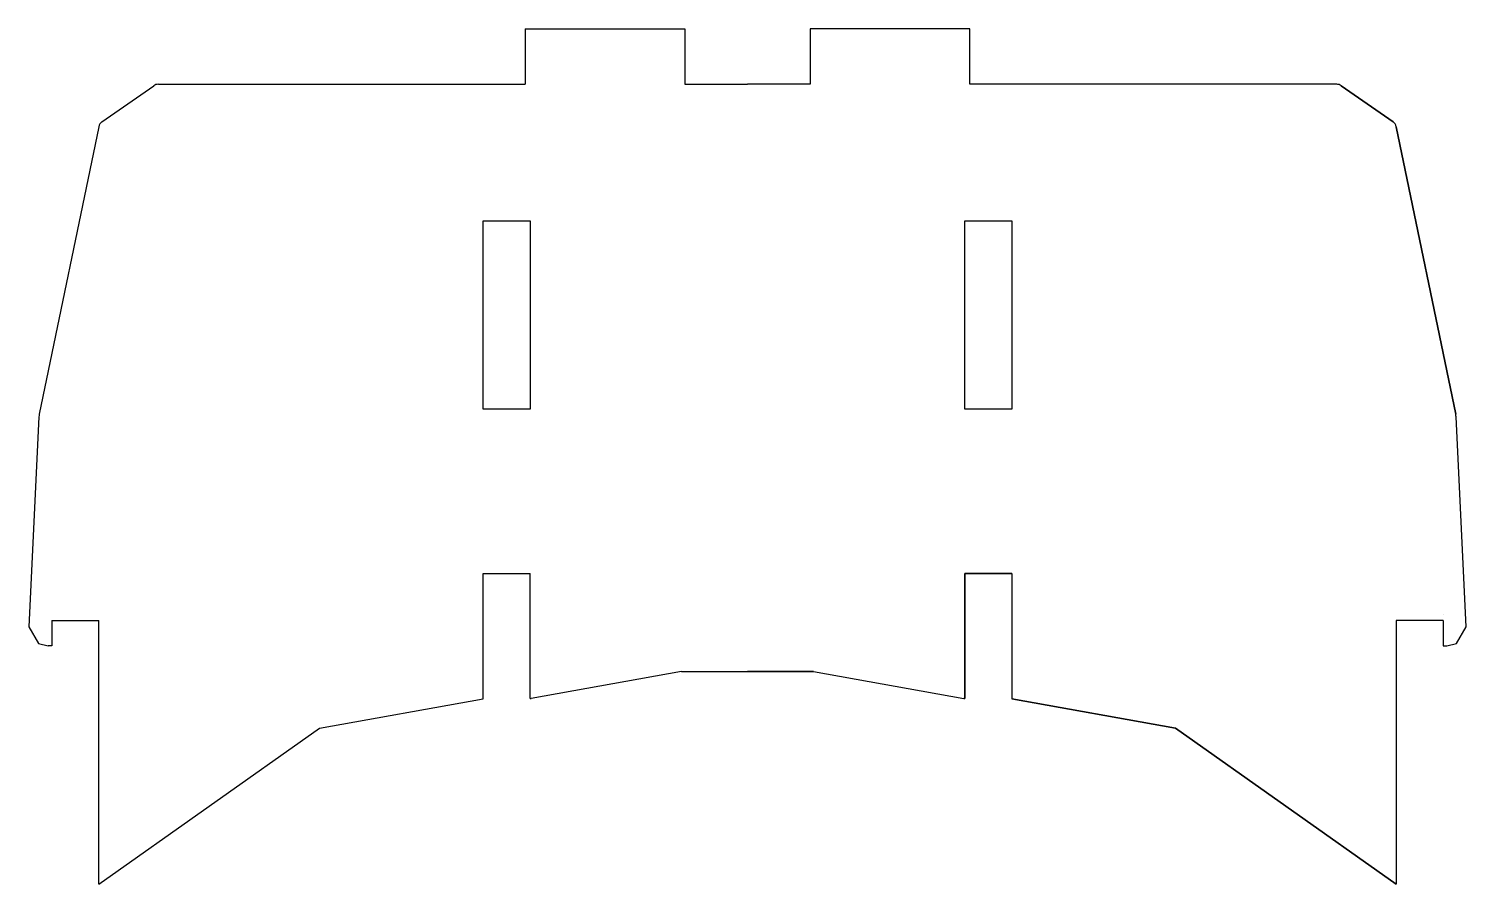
# Model space of a CAD drawing. Header units: millimetres. Extents: x -39.5 to 52.2, y -55.7 to -1.2.
import ezdxf

# ---------------------------------------------------------------- set-up
doc = ezdxf.new("R2010")
doc.units = ezdxf.units.MM
doc.layers.get('0').update_dxf_attribs({"linetype": 'CONTINUOUS'})

msp = doc.modelspace()

# ---------------------------------------------------------------- linework, layer by layer
for p, q in [((-7.824, -1.161), (-0.812, -1.161)), ((-7.824, -1.161), (-7.824, -4.702)), ((-7.824, -1.161), (-7.824, -1.161)), ((-0.812, -1.161), (-0.573, -1.161)), ((-0.573, -1.161), (2.35, -1.161)), ((2.35, -1.161), (2.35, -4.702)), ((20.524, -1.161), (10.35, -1.161)), ((10.35, -1.161), (10.35, -4.702)), ((10.35, -1.161), (10.35, -4.702)), ((13.273, -1.161), (10.35, -1.161)), ((13.512, -1.161), (13.273, -1.161)), ((20.524, -1.161), (13.512, -1.161)), ((20.524, -4.702), (20.524, -1.161)), ((20.524, -4.702), (20.524, -1.161)), ((-34.828, -7.097), (-31.515, -4.792)), ((-31.229, -4.702), (-7.824, -4.702)), ((-31.229, -4.702), (-31.229, -4.702)), ((2.35, -4.702), (6.35, -4.702)), ((10.35, -4.702), (6.35, -4.702)), ((10.35, -4.702), (6.35, -4.702)), ((43.929, -4.703), (20.524, -4.702)), ((43.929, -4.703), (20.524, -4.702)), ((47.527, -7.097), (44.214, -4.792)), ((44.214, -4.792), (47.527, -7.097)), ((-35.032, -7.406), (-38.821, -25.744)), ((51.521, -25.745), (47.731, -7.407)), ((47.731, -7.407), (51.521, -25.745)), ((-38.841, -25.898), (-39.494, -39.297)), ((52.193, -39.298), (51.54, -25.899)), ((52.193, -39.298), (51.54, -25.899)), ((-10.503, -35.891), (-7.503, -35.891)), ((-10.503, -43.889), (-10.503, -35.891)), ((-7.504, -43.872), (-7.503, -35.891)), ((20.202, -43.872), (20.202, -35.891)), ((20.202, -35.891), (23.202, -35.891)), ((23.202, -35.891), (20.202, -35.891)), ((20.202, -35.891), (20.202, -43.872)), ((23.202, -35.891), (23.202, -43.889)), ((23.202, -35.891), (23.202, -43.889)), ((50.724, -38.503), (50.724, -38.503)), ((-39.494, -39.297), (-38.874, -40.356)), ((-38.025, -38.902), (-35.026, -38.902)), ((-38.025, -38.902), (-38.025, -40.502)), ((-38.025, -38.902), (-38.025, -38.902)), ((-35.026, -55.712), (-35.026, -38.902)), ((47.725, -38.903), (47.724, -55.713)), ((50.724, -38.903), (47.725, -38.903)), ((50.724, -38.903), (50.724, -40.503)), ((51.573, -40.357), (52.193, -39.298)), ((51.573, -40.357), (52.193, -39.298)), ((-38.874, -40.356), (-38.265, -40.502)), ((-38.265, -40.502), (-38.264, -40.502)), ((-38.025, -40.502), (-38.264, -40.502)), ((50.724, -40.503), (50.963, -40.503)), ((50.724, -40.503), (50.725, -40.503)), ((50.725, -40.503), (50.963, -40.503)), ((50.963, -40.503), (51.573, -40.357)), ((50.964, -40.503), (51.573, -40.357)), ((2.136, -42.155), (-7.457, -43.872)), ((2.136, -42.155), (6.349, -42.156)), ((6.349, -42.156), (10.563, -42.155)), ((10.563, -42.155), (6.349, -42.156)), ((10.563, -42.155), (20.156, -43.872)), ((10.563, -42.155), (20.156, -43.872)), ((-20.952, -45.759), (-10.503, -43.889)), ((-7.503, -43.872), (-7.504, -43.872)), ((-7.503, -43.872), (-7.457, -43.872)), ((20.156, -43.872), (20.202, -43.872)), ((20.202, -43.872), (20.156, -43.872)), ((23.202, -43.889), (33.651, -45.759)), ((33.651, -45.759), (23.202, -43.889)), ((23.202, -43.889), (23.202, -43.889)), ((-35.026, -55.712), (-20.952, -45.759)), ((33.651, -45.759), (47.724, -55.713)), ((47.724, -55.713), (33.651, -45.759)), ((-35.026, -55.712), (-35.026, -55.712))]:
    msp.add_line(p, q)
for points in [[(-10.503, -25.413), (-10.503, -13.413), (-7.503, -13.413), (-7.503, -25.413)], [(23.203, -13.413), (23.202, -25.413), (20.202, -25.413), (20.203, -13.413)], [(23.203, -13.413), (23.202, -25.413), (20.203, -25.413), (20.203, -13.413)]]:
    msp.add_lwpolyline(points, close=True)
for centre, radius, start, end in [((-31.229, -5.202), 0.5, 89.99961, 124.82583), ((43.929, -5.203), 0.5, 55.17316, 89.99937), ((43.929, -5.203), 0.5, 55.17316, 89.99937), ((-34.542, -7.507), 0.5, 124.82583, 168.3245), ((47.242, -7.508), 0.5, 11.67448, 55.17316), ((47.242, -7.508), 0.5, 11.67448, 55.17316), ((-37.842, -25.947), 1, 168.3245, 177.2088), ((50.541, -25.948), 1, 2.79018, 8.17448)]:
    msp.add_arc(centre, radius, start, end)
msp.add_ellipse((50.541, -25.948), major_axis=(-0.126, 0.992), ratio=1, start_param=4.634859, end_param=4.789919)

doc.saveas('drawing.dxf')
